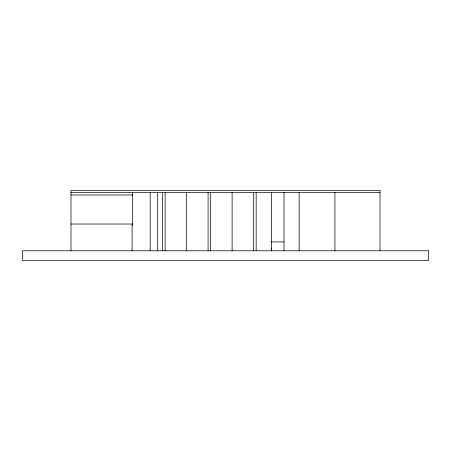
<?xml version="1.0" encoding="UTF-8"?>
<svg xmlns="http://www.w3.org/2000/svg" width="451" height="451" viewBox="0 0 451 451"><rect width="100%" height="100%" fill="white"/><g stroke="black" fill="none" stroke-linecap="round" stroke-linejoin="round"><path stroke-width="0.68" d="M271.384 248.061L271.384 250.784L271.384 192.453M70.993 192.453L380.007 192.453M70.993 194.979L132.639 194.979M70.993 224.029L132.639 224.029M271.389 241.933L284.023 241.933M380.007 250.784L380.007 190.345L70.993 190.345L70.993 250.784M334.941 192.453L334.941 250.784M299.131 192.453L299.131 250.784M284.023 192.453L284.023 250.784M256.145 192.453L256.145 250.784M253.609 192.453L253.609 250.784M232.118 192.453L232.118 250.784M210.634 192.453L210.634 250.784M208.091 192.453L208.091 250.784M186.607 192.453L186.607 250.784M165.122 192.453L165.122 250.784M162.383 192.453L162.383 250.784M157.36 192.453L157.36 250.784M150.2 192.453L150.2 250.784M132.639 192.453L132.639 225.291M132.087 224.029L132.087 250.784M428.45 250.784L22.55 250.784L22.55 260.655L428.45 260.655L428.45 250.784"/></g></svg>
